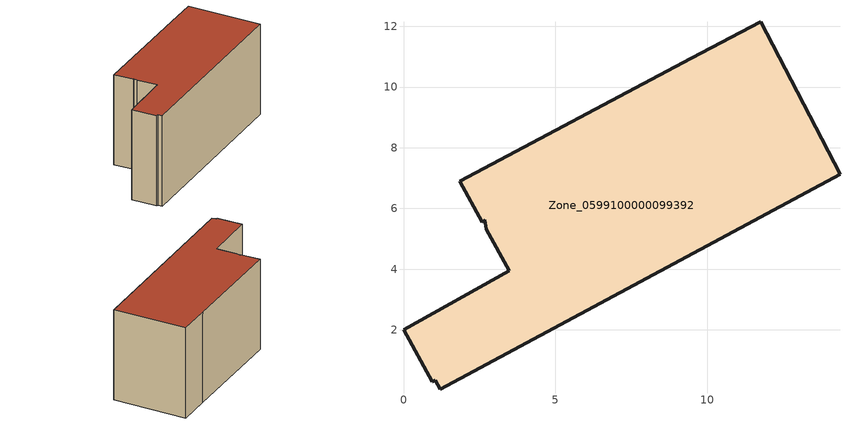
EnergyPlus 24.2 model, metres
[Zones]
Zone_0599100000099392
 floor ground (C_G): 9.48,10.95 11.76,12.14 14.38,7.13 1.22,0.05 1.04,0.34 0.95,0.3 0,2 3.49,3.94 2.73,5.31 2.67,5.62 2.6,5.55 1.85,6.89 z0
 wall outside (C_F): 11.76,12.14 9.48,10.95 1.85,6.89 2.6,5.55 2.67,5.62 2.73,5.31 3.49,3.94 0,2 0.95,0.3 1.04,0.34 1.22,0.05 14.38,7.13 11.76,12.14 z0:7.16
 roof outside (C_R): 3.49,3.94 0,2 0.95,0.3 1.04,0.34 1.22,0.05 14.38,7.13 11.76,12.14 9.48,10.95 1.85,6.89 2.6,5.55 2.67,5.62 2.73,5.31 z7.16
[BUILDING]
Pand.0599100000099392: North Axis=0; Terrain=City; Loads Convergence Tolerance Value=0.04; Temperature Convergence Tolerance Value=0.4; Solar Distribution=FullExterior; Maximum Number of Warmup Days=25; Minimum Number of Warmup Days=1
[Site:Location]
Rotterdam.The.Hague.AP_ZH_NLD Design_Conditions: Latitude=51.96; Longitude=4.45; Time Zone=1; Elevation=-4.5
[SITE:GROUNDTEMPERATURE:BUILDINGSURFACE]
18, 18, 18, 18, 18, 18, 18, 18, 18, 18, 18, 18
[MATERIAL] Thermal Absorptance=0.9; Solar Absorptance=0.7; Visible Absorptance=0.7
Name | Roughness | Thickness | Conductivity | Density | Specific Heat
G.TC.1975-1991 | MediumSmooth | 0.15 | 0.288461 | 540 | 1210
F.TC.1975-1991 | Rough | 0.3 | 0.230769 | 1920 | 840
R.TC.1975-1991 | MediumRough | 0.2 | 0.153846 | 1500 | 1000
[CONSTRUCTION]
C_G: G.TC.1975-1991
C_F: F.TC.1975-1991
C_R: R.TC.1975-1991
[ZONE]
Zone_0599100000099392: Type=1; Multiplier=1; Ceiling Height=Autocalculate; Volume=Autocalculate; Floor Area=autocalculate; Part of Total Floor Area=Yes
[ZONEINFILTRATION:DESIGNFLOWRATE]
Infil_Zone_0599100000099392: Zone or ZoneList or Space or SpaceList=Zone_0599100000099392; Schedule=AlwaysOn; Design Flow Rate Calculation Method=Flow/Area; Flow Rate per Floor Area=0.003; Constant Term Coefficient=1; Temperature Term Coefficient=0; Velocity Term Coefficient=0; Velocity Squared Term Coefficient=0
[HVACTEMPLATE:ZONE:IDEALLOADSAIRSYSTEM]
Zone_0599100000099392: Maximum Heating Supply Air Temperature=50; Minimum Cooling Supply Air Temperature=13; Maximum Heating Supply Air Humidity Ratio=0.0156; Minimum Cooling Supply Air Humidity Ratio=0.0077; Heating Limit=NoLimit; Cooling Limit=NoLimit; Dehumidification Control Type=ConstantSensibleHeatRatio; Cooling Sensible Heat Ratio=0.7; Dehumidification Setpoint=60; Humidification Control Type=None; Humidification Setpoint=30; Outdoor Air Method=None; Outdoor Air Flow Rate per Person=0.00944; Outdoor Air Flow Rate per Zone Floor Area=0; Outdoor Air Flow Rate per Zone=0; Demand Controlled Ventilation Type=None; Outdoor Air Economizer Type=NoEconomizer; Heat Recovery Type=None; Sensible Heat Recovery Effectiveness=0.7; Latent Heat Recovery Effectiveness=0.65
[ZONECONTROL:THERMOSTAT]
ThermostatControl_Zone_0599100000099392: Zone or ZoneList=Zone_0599100000099392; Control Type Schedule=DualSetpointControlType; Control 1=Thermostat_Zone_0599100000099392; Temperature Difference Between Cutout And Setpoint=0
[THERMOSTATSETPOINT:DUALSETPOINT]
Thermostat_Zone_0599100000099392: Heating Setpoint Temperature Schedule=HeatingSetpoint_Zone_0599100000099392; Cooling Setpoint Temperature Schedule=CoolingSetpoint_Zone_0599100000099392
[SCHEDULE:COMPACT]
HeatingSetpoint_Zone_0599100000099392: Through: 12/31, For: AllDays, Until: 24:00, 21
CoolingSetpoint_Zone_0599100000099392: Through: 12/31, For: AllDays, Until: 24:00, 24
DualSetpointControlType: Through: 12/31, For: AllDays, Until: 24:00, 4
AlwaysOn: Through: 12/31, For: AllDays, Until: 24:00, 1
